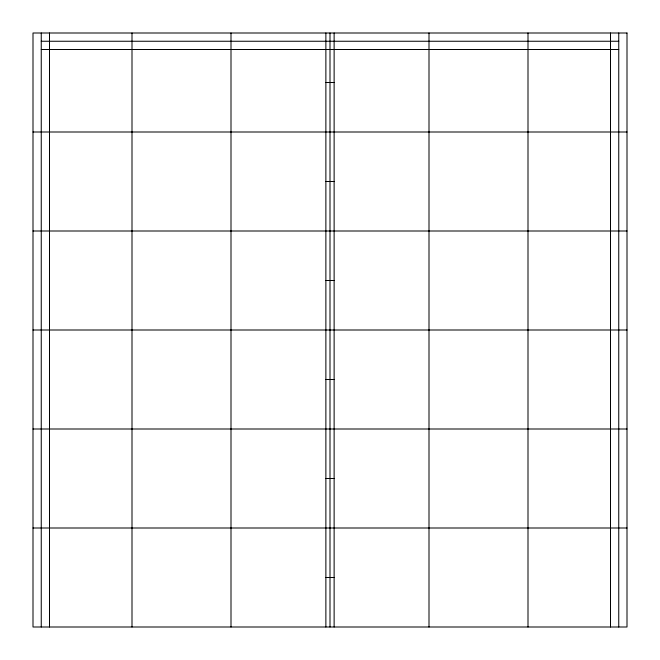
<?xml version="1.0" encoding="UTF-8"?>
<svg xmlns="http://www.w3.org/2000/svg" width="660" height="660" viewBox="0 0 660 660"><rect width="100%" height="100%" fill="white"/><g stroke="black" fill="none" stroke-linecap="round" stroke-linejoin="round"><path stroke-width="0.99" d="M41.25 41.25L618.75 41.25M41.25 49.5L618.75 49.5M325.875 82.5L334.125 82.5M33 132L627 132M325.875 181.5L334.125 181.5M33 231L627 231M325.875 280.5L334.125 280.5M33 330L627 330M325.875 379.5L334.125 379.5M33 429L627 429M325.875 478.5L334.125 478.5M33 528L627 528M325.875 577.5L334.125 577.5M618.75 33L618.75 627M610.5 33L610.5 627M528 33L528 627M429 33L429 627M334.125 33L334.125 627M330 33L330 627M325.875 33L325.875 627M231 33L231 627M132 33L132 627M49.5 33L49.5 627M41.25 33L41.25 627M627 33L33 33L33 627L627 627L627 33"/></g></svg>
